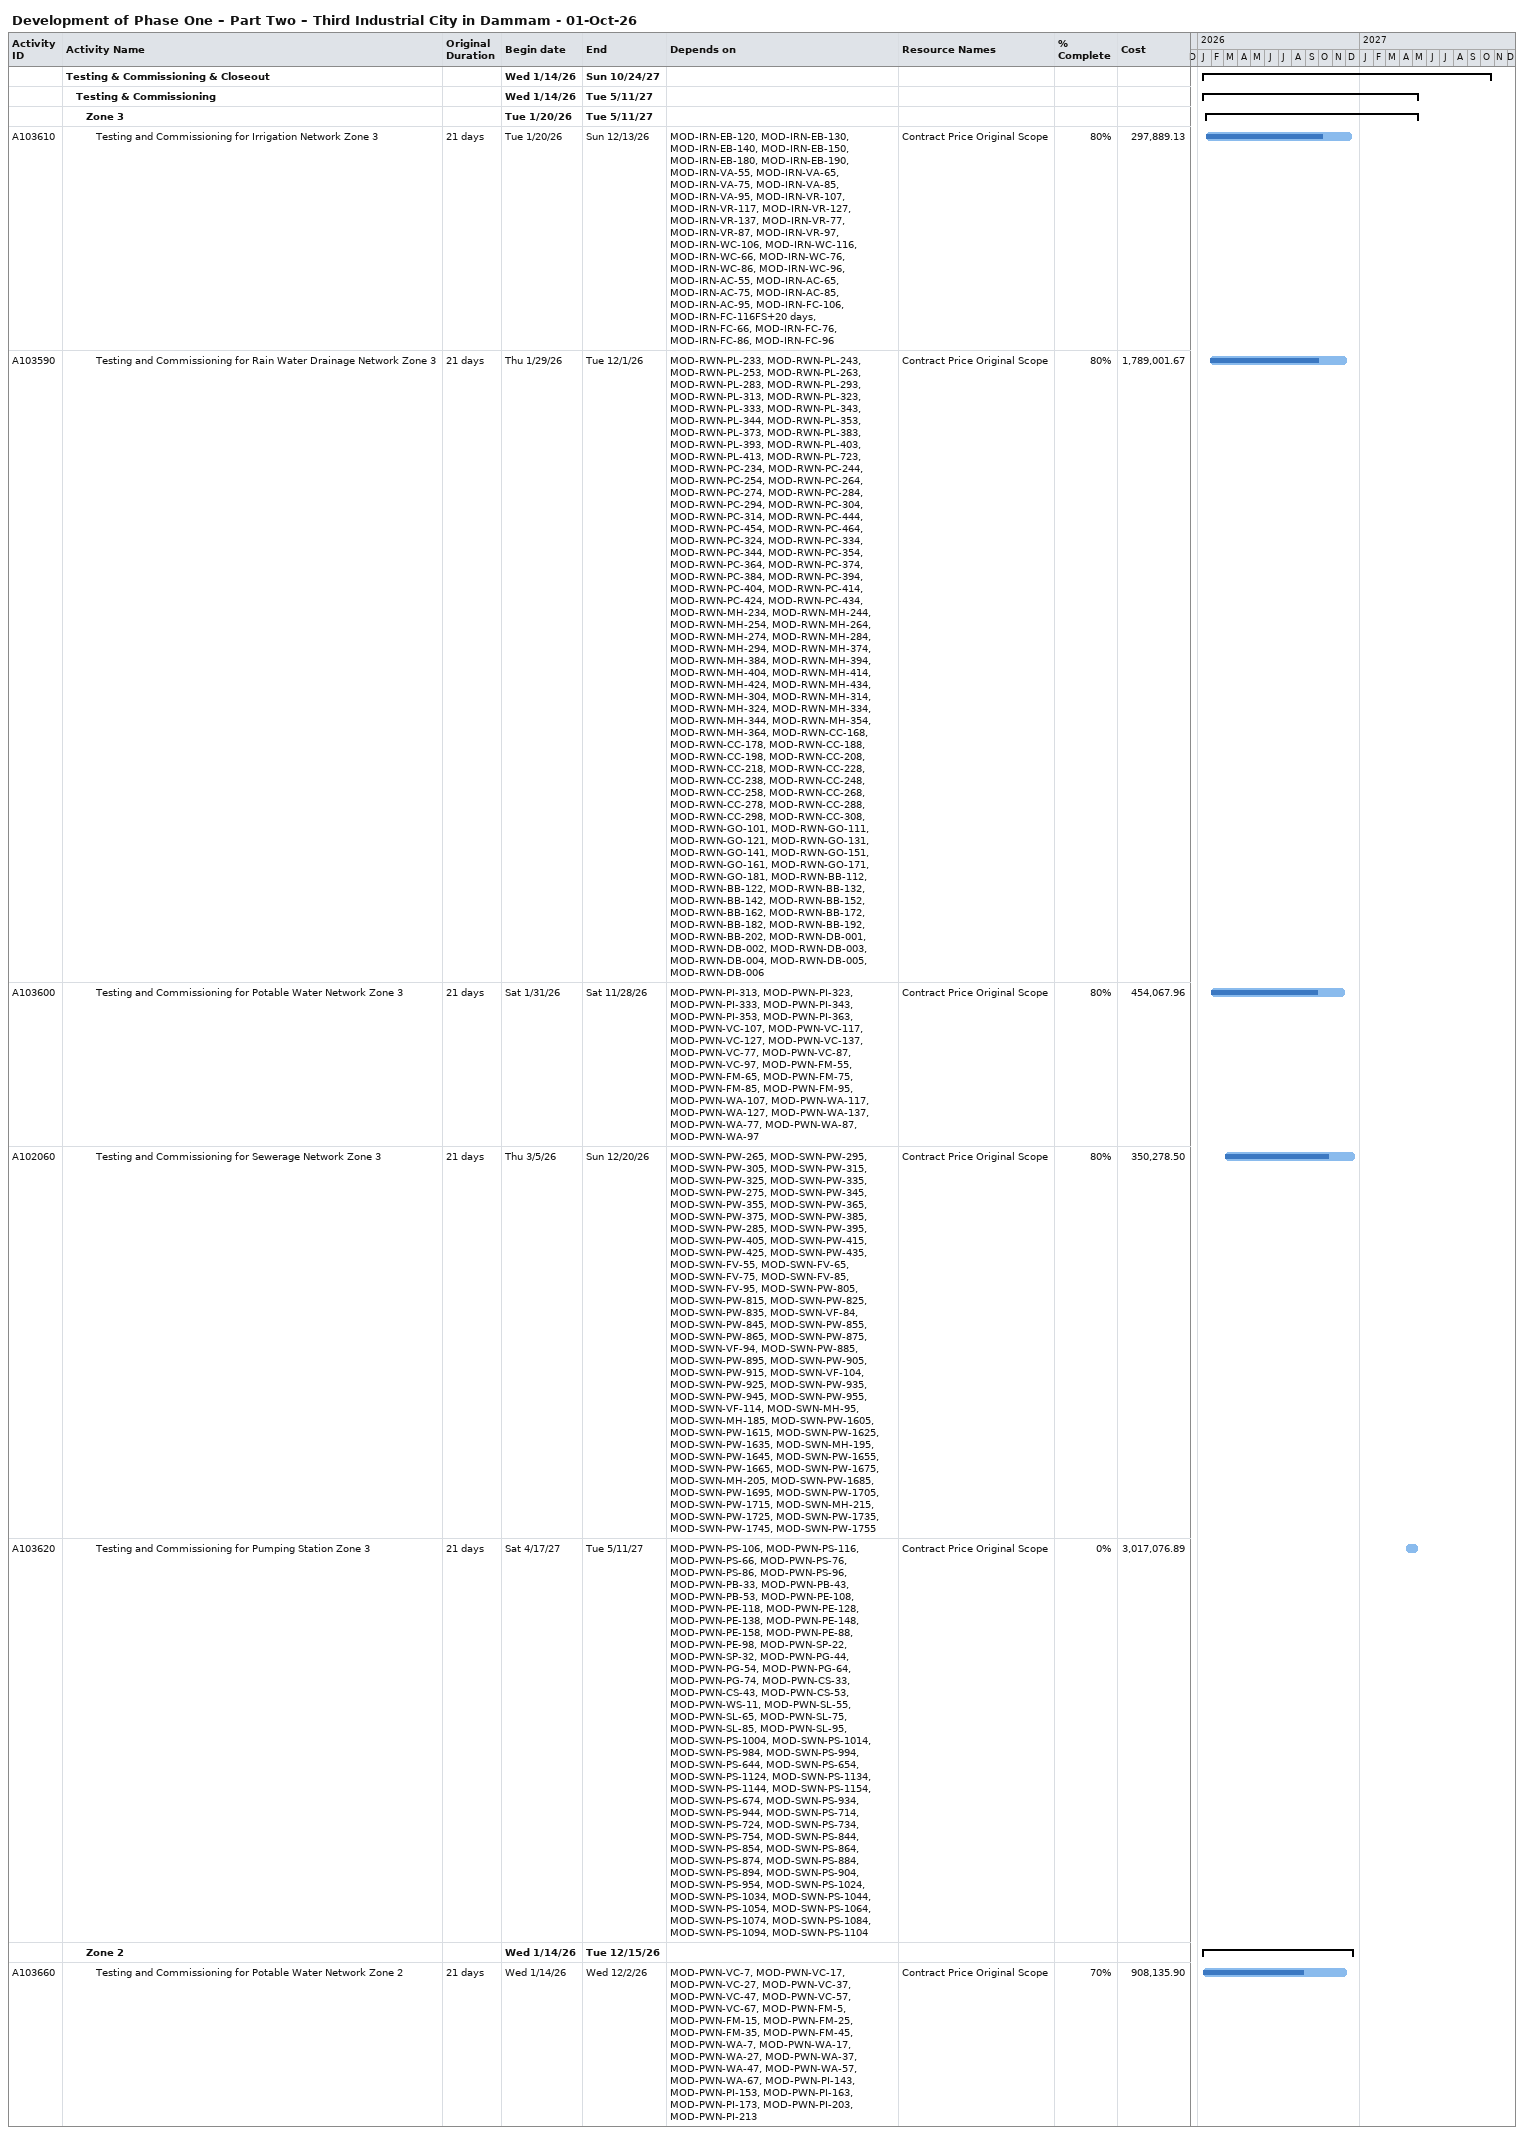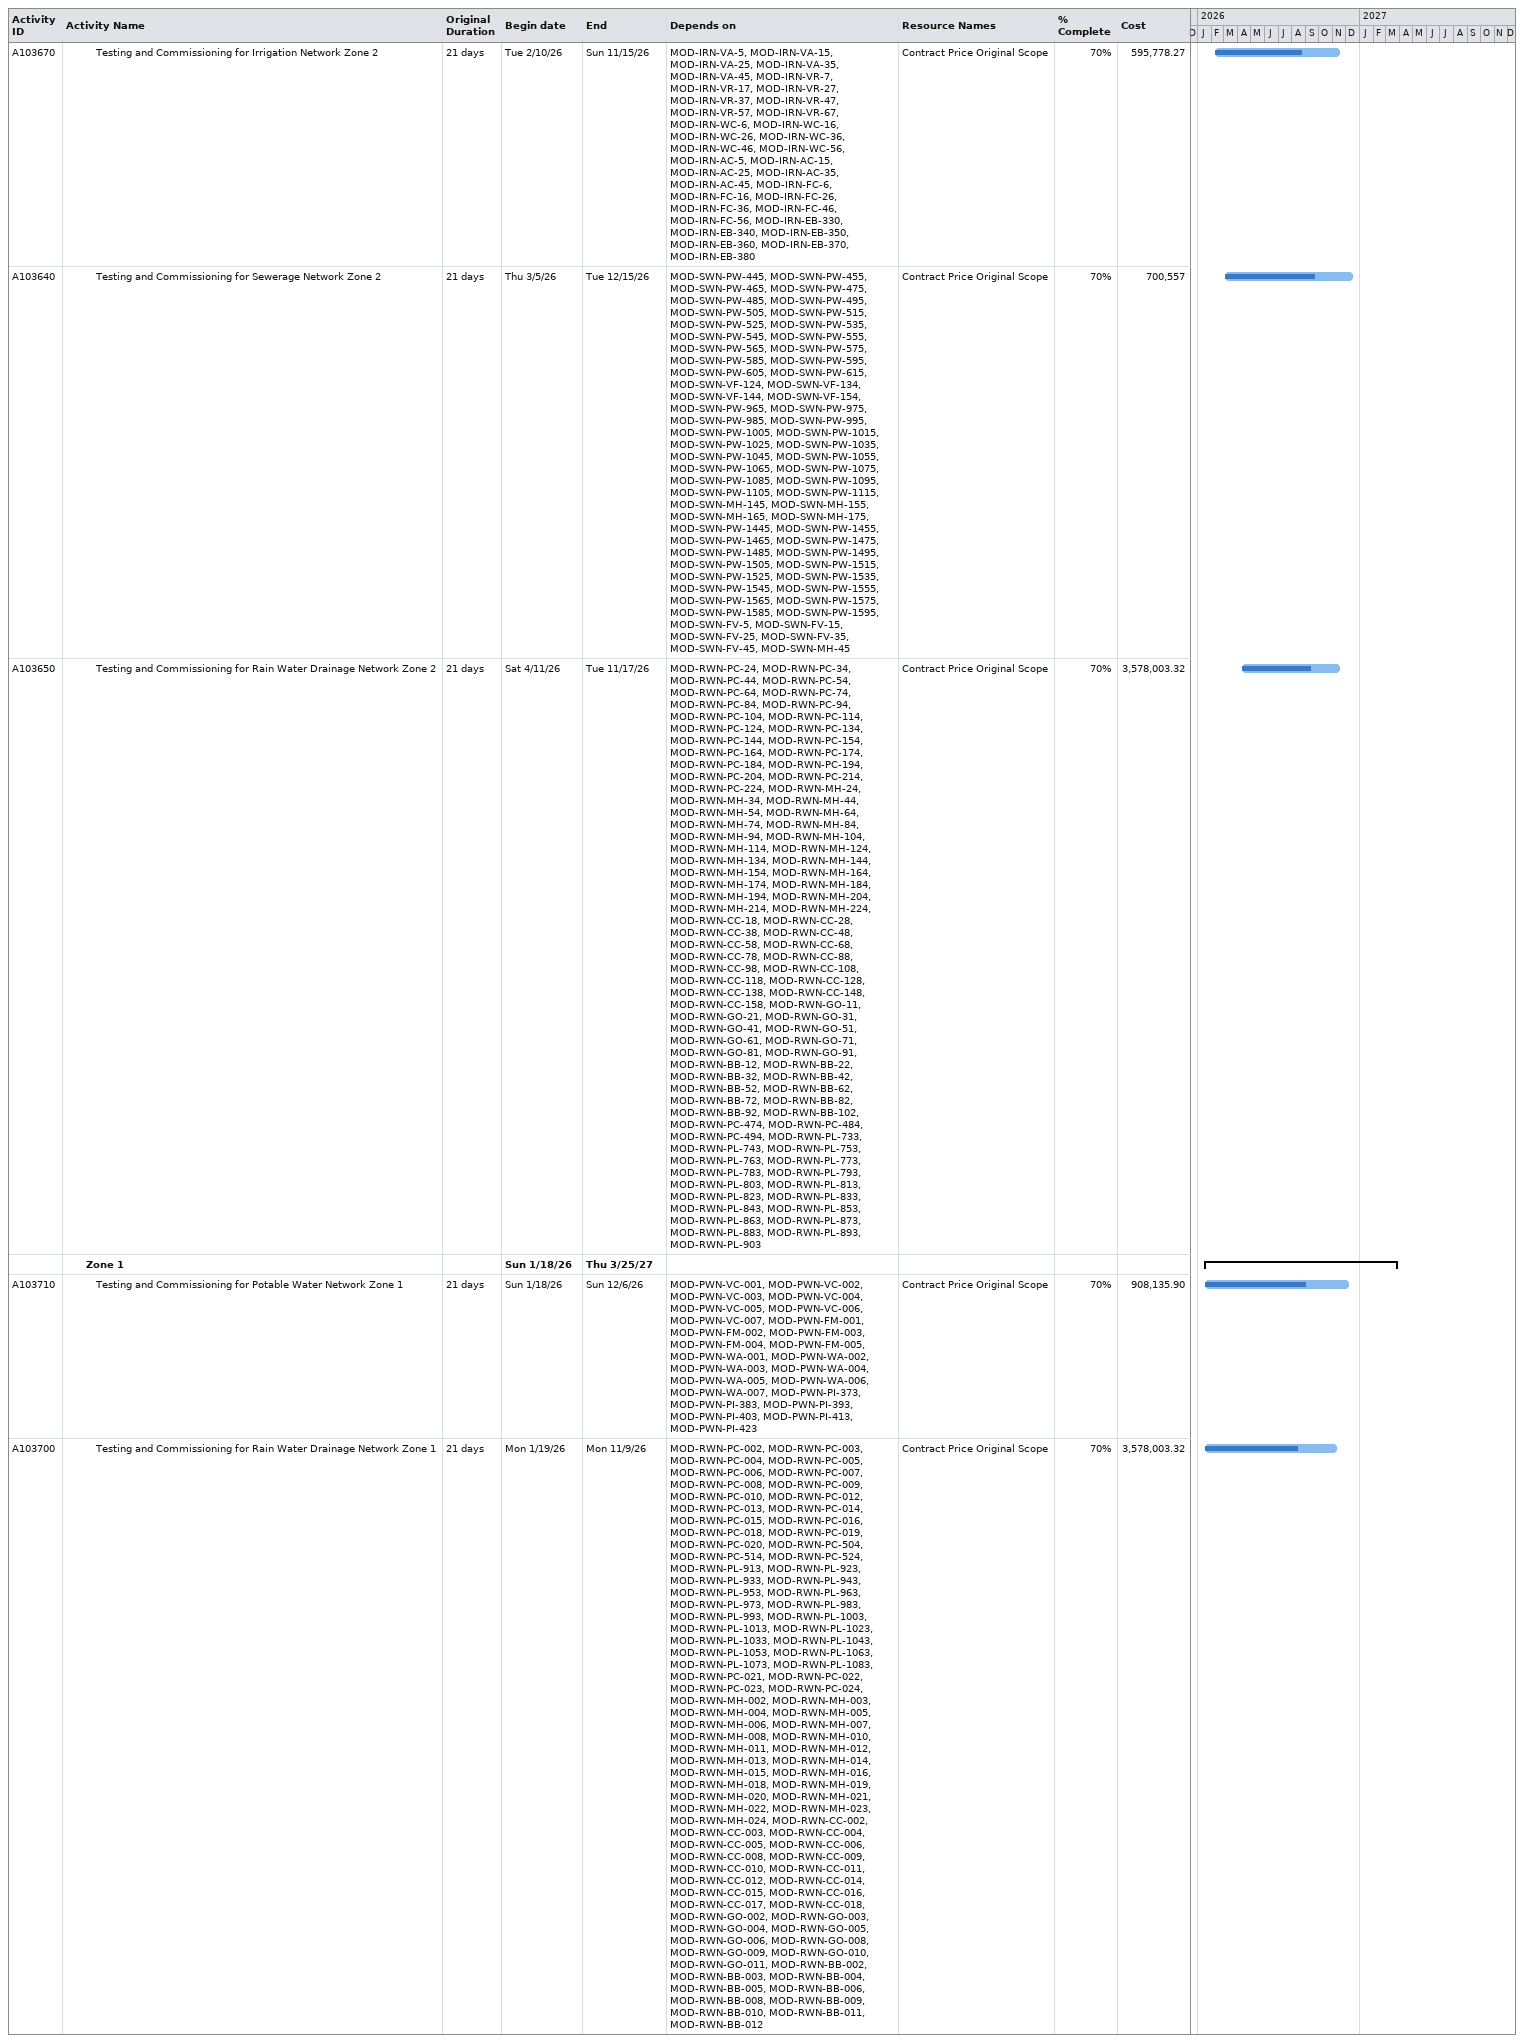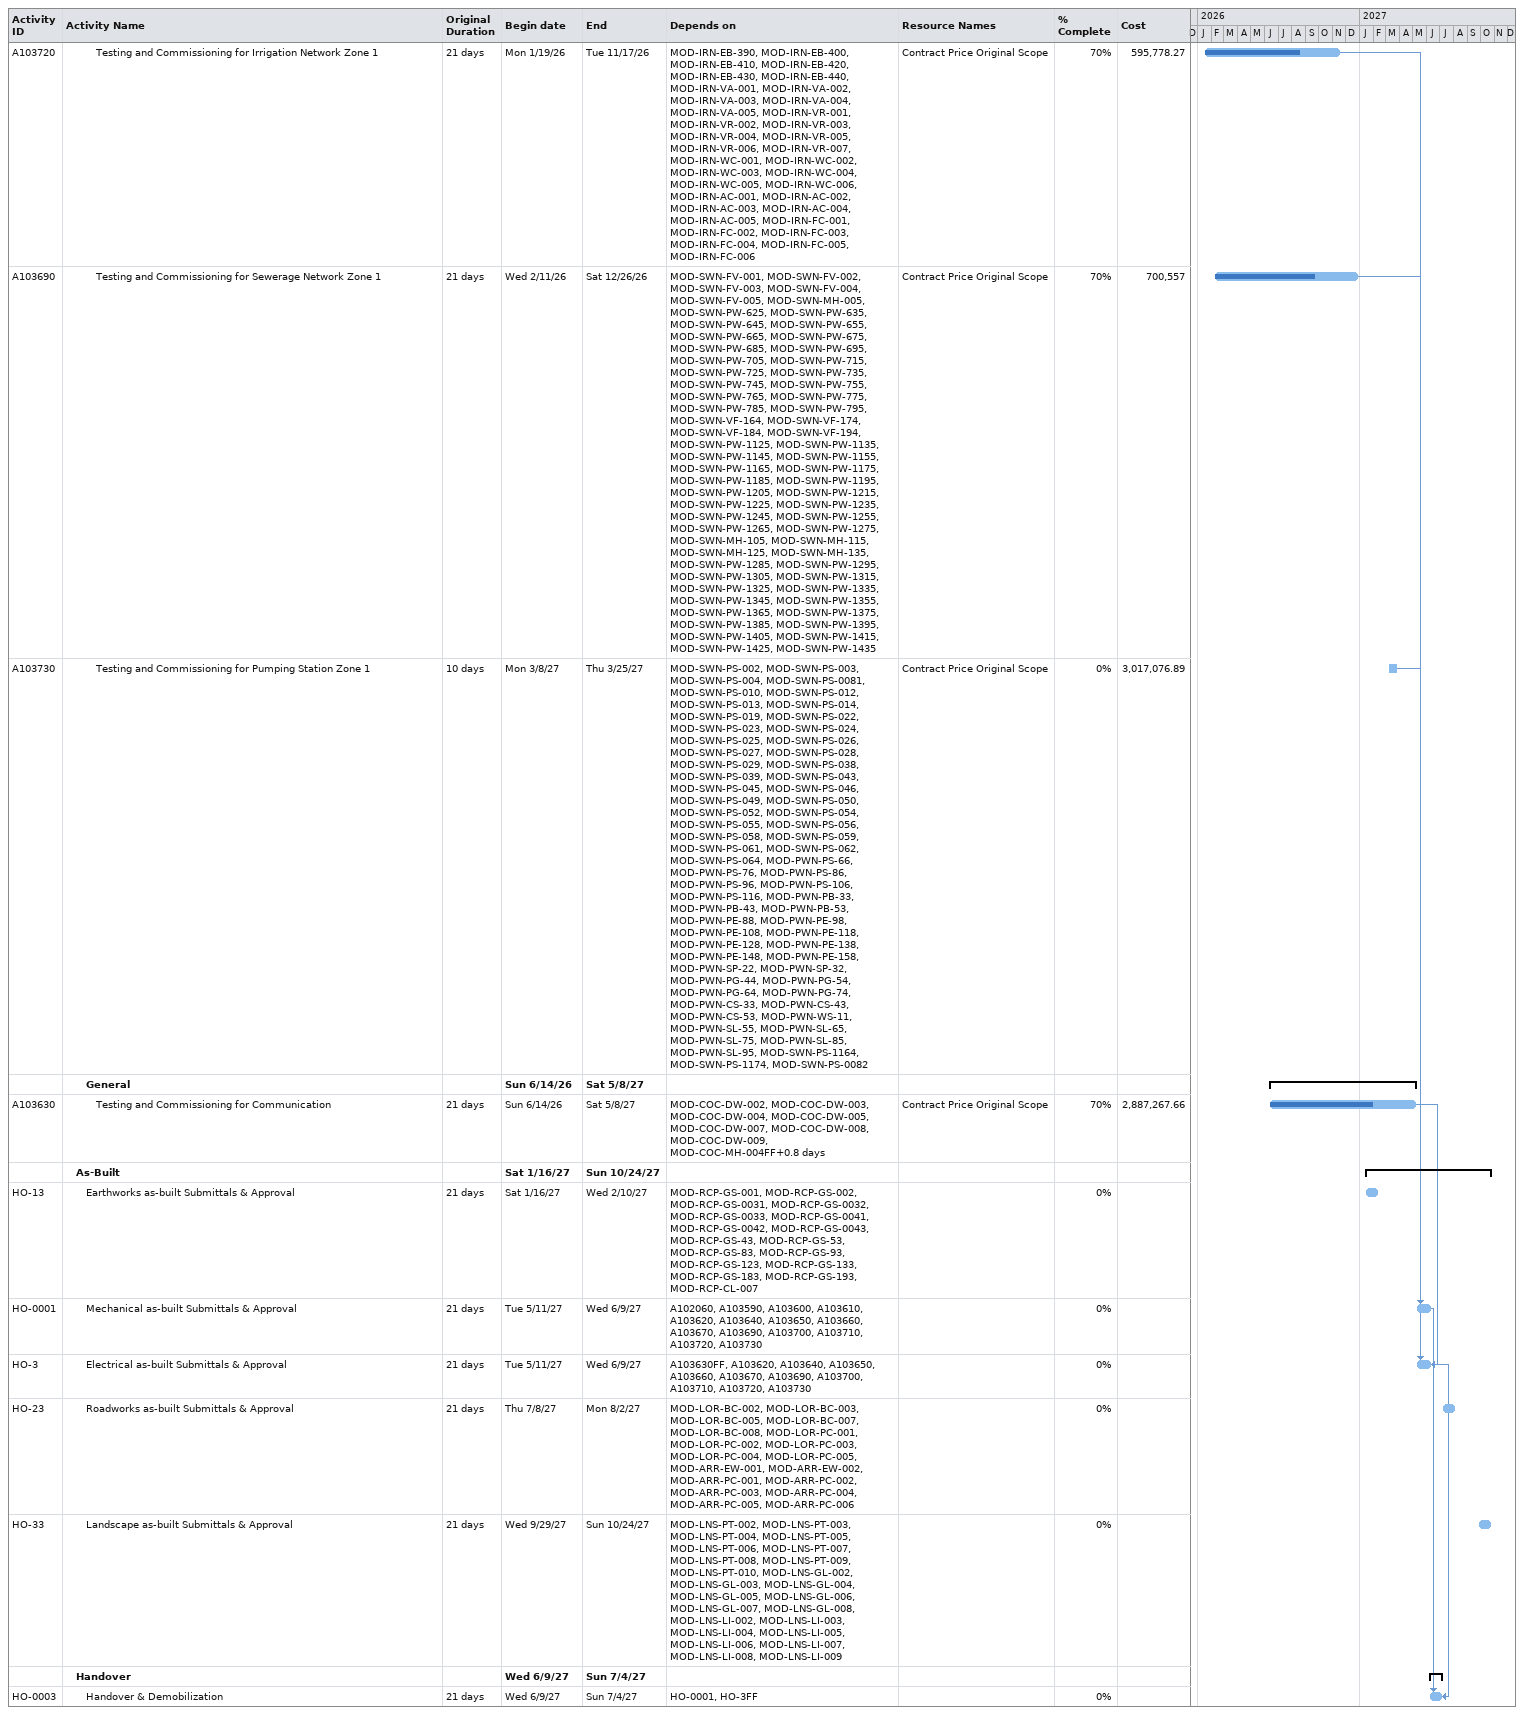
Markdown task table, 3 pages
Development of Phase One – Part Two – Third Industrial City in Dammam - 01-Oct-26

| ID | Level | Task | Original duration | Start | Finish | Predecessors | Resources | % complete | Cost |
|---|---|---|---|---|---|---|---|---|---|
|  | 1 | **Testing & Commissioning & Closeout** |  | 2026-01-14 | 2027-10-24 |  |  |  |  |
|  | 2 | **Testing & Commissioning** |  | 2026-01-14 | 2027-05-11 |  |  |  |  |
|  | 3 | **Zone 3** |  | 2026-01-20 | 2027-05-11 |  |  |  |  |
| A103610 | 4 | Testing and Commissioning for Irrigation Network Zone 3 | 21d | 2026-01-20 | 2026-12-13 | MOD-IRN-EB-120, MOD-IRN-EB-130, MOD-IRN-EB-140, MOD-IRN-EB-150, MOD-IRN-EB-180, MOD-IRN-EB-190, MOD-IRN-VA-55, MOD-IRN-VA-65, MOD-IRN-VA-75, MOD-IRN-VA-85, MOD-IRN-VA-95, MOD-IRN-VR-107, MOD-IRN-VR-117, MOD-IRN-VR-127, MOD-IRN-VR-137, MOD-IRN-VR-77, MOD-IRN-VR-87, MOD-IRN-VR-97, MOD-IRN-WC-106, MOD-IRN-WC-116, MOD-IRN-WC-66, MOD-IRN-WC-76, MOD-IRN-WC-86, MOD-IRN-WC-96, MOD-IRN-AC-55, MOD-IRN-AC-65, MOD-IRN-AC-75, MOD-IRN-AC-85, MOD-IRN-AC-95, MOD-IRN-FC-106, MOD-IRN-FC-116FS+20d, MOD-IRN-FC-66, MOD-IRN-FC-76, MOD-IRN-FC-86, MOD-IRN-FC-96 | Contract Price Original Scope | 80 | 297889.13 |
| A103590 | 4 | Testing and Commissioning for Rain Water Drainage Network Zone 3 | 21d | 2026-01-29 | 2026-12-01 | MOD-RWN-PL-233, MOD-RWN-PL-243, MOD-RWN-PL-253, MOD-RWN-PL-263, MOD-RWN-PL-283, MOD-RWN-PL-293, MOD-RWN-PL-313, MOD-RWN-PL-323, MOD-RWN-PL-333, MOD-RWN-PL-343, MOD-RWN-PL-344, MOD-RWN-PL-353, MOD-RWN-PL-373, MOD-RWN-PL-383, MOD-RWN-PL-393, MOD-RWN-PL-403, MOD-RWN-PL-413, MOD-RWN-PL-723, MOD-RWN-PC-234, MOD-RWN-PC-244, MOD-RWN-PC-254, MOD-RWN-PC-264, MOD-RWN-PC-274, MOD-RWN-PC-284, MOD-RWN-PC-294, MOD-RWN-PC-304, MOD-RWN-PC-314, MOD-RWN-PC-444, MOD-RWN-PC-454, MOD-RWN-PC-464, MOD-RWN-PC-324, MOD-RWN-PC-334, MOD-RWN-PC-344, MOD-RWN-PC-354, MOD-RWN-PC-364, MOD-RWN-PC-374, MOD-RWN-PC-384, MOD-RWN-PC-394, MOD-RWN-PC-404, MOD-RWN-PC-414, MOD-RWN-PC-424, MOD-RWN-PC-434, MOD-RWN-MH-234, MOD-RWN-MH-244, MOD-RWN-MH-254, MOD-RWN-MH-264, MOD-RWN-MH-274, MOD-RWN-MH-284, MOD-RWN-MH-294, MOD-RWN-MH-374, MOD-RWN-MH-384, MOD-RWN-MH-394, MOD-RWN-MH-404, MOD-RWN-MH-414, MOD-RWN-MH-424, MOD-RWN-MH-434, MOD-RWN-MH-304, MOD-RWN-MH-314, MOD-RWN-MH-324, MOD-RWN-MH-334, MOD-RWN-MH-344, MOD-RWN-MH-354, MOD-RWN-MH-364, MOD-RWN-CC-168, MOD-RWN-CC-178, MOD-RWN-CC-188, MOD-RWN-CC-198, MOD-RWN-CC-208, MOD-RWN-CC-218, MOD-RWN-CC-228, MOD-RWN-CC-238, MOD-RWN-CC-248, MOD-RWN-CC-258, MOD-RWN-CC-268, MOD-RWN-CC-278, MOD-RWN-CC-288, MOD-RWN-CC-298, MOD-RWN-CC-308, MOD-RWN-GO-101, MOD-RWN-GO-111, MOD-RWN-GO-121, MOD-RWN-GO-131, MOD-RWN-GO-141, MOD-RWN-GO-151, MOD-RWN-GO-161, MOD-RWN-GO-171, MOD-RWN-GO-181, MOD-RWN-BB-112, MOD-RWN-BB-122, MOD-RWN-BB-132, MOD-RWN-BB-142, MOD-RWN-BB-152, MOD-RWN-BB-162, MOD-RWN-BB-172, MOD-RWN-BB-182, MOD-RWN-BB-192, MOD-RWN-BB-202, MOD-RWN-DB-001, MOD-RWN-DB-002, MOD-RWN-DB-003, MOD-RWN-DB-004, MOD-RWN-DB-005, MOD-RWN-DB-006 | Contract Price Original Scope | 80 | 1789001.67 |
| A103600 | 4 | Testing and Commissioning for Potable Water Network Zone 3 | 21d | 2026-01-31 | 2026-11-28 | MOD-PWN-PI-313, MOD-PWN-PI-323, MOD-PWN-PI-333, MOD-PWN-PI-343, MOD-PWN-PI-353, MOD-PWN-PI-363, MOD-PWN-VC-107, MOD-PWN-VC-117, MOD-PWN-VC-127, MOD-PWN-VC-137, MOD-PWN-VC-77, MOD-PWN-VC-87, MOD-PWN-VC-97, MOD-PWN-FM-55, MOD-PWN-FM-65, MOD-PWN-FM-75, MOD-PWN-FM-85, MOD-PWN-FM-95, MOD-PWN-WA-107, MOD-PWN-WA-117, MOD-PWN-WA-127, MOD-PWN-WA-137, MOD-PWN-WA-77, MOD-PWN-WA-87, MOD-PWN-WA-97 | Contract Price Original Scope | 80 | 454067.96 |
| A102060 | 4 | Testing and Commissioning for Sewerage Network Zone 3 | 21d | 2026-03-05 | 2026-12-20 | MOD-SWN-PW-265, MOD-SWN-PW-295, MOD-SWN-PW-305, MOD-SWN-PW-315, MOD-SWN-PW-325, MOD-SWN-PW-335, MOD-SWN-PW-275, MOD-SWN-PW-345, MOD-SWN-PW-355, MOD-SWN-PW-365, MOD-SWN-PW-375, MOD-SWN-PW-385, MOD-SWN-PW-285, MOD-SWN-PW-395, MOD-SWN-PW-405, MOD-SWN-PW-415, MOD-SWN-PW-425, MOD-SWN-PW-435, MOD-SWN-FV-55, MOD-SWN-FV-65, MOD-SWN-FV-75, MOD-SWN-FV-85, MOD-SWN-FV-95, MOD-SWN-PW-805, MOD-SWN-PW-815, MOD-SWN-PW-825, MOD-SWN-PW-835, MOD-SWN-VF-84, MOD-SWN-PW-845, MOD-SWN-PW-855, MOD-SWN-PW-865, MOD-SWN-PW-875, MOD-SWN-VF-94, MOD-SWN-PW-885, MOD-SWN-PW-895, MOD-SWN-PW-905, MOD-SWN-PW-915, MOD-SWN-VF-104, MOD-SWN-PW-925, MOD-SWN-PW-935, MOD-SWN-PW-945, MOD-SWN-PW-955, MOD-SWN-VF-114, MOD-SWN-MH-95, MOD-SWN-MH-185, MOD-SWN-PW-1605, MOD-SWN-PW-1615, MOD-SWN-PW-1625, MOD-SWN-PW-1635, MOD-SWN-MH-195, MOD-SWN-PW-1645, MOD-SWN-PW-1655, MOD-SWN-PW-1665, MOD-SWN-PW-1675, MOD-SWN-MH-205, MOD-SWN-PW-1685, MOD-SWN-PW-1695, MOD-SWN-PW-1705, MOD-SWN-PW-1715, MOD-SWN-MH-215, MOD-SWN-PW-1725, MOD-SWN-PW-1735, MOD-SWN-PW-1745, MOD-SWN-PW-1755 | Contract Price Original Scope | 80 | 350278.50 |
| A103620 | 4 | Testing and Commissioning for Pumping Station Zone 3 | 21d | 2027-04-17 | 2027-05-11 | MOD-PWN-PS-106, MOD-PWN-PS-116, MOD-PWN-PS-66, MOD-PWN-PS-76, MOD-PWN-PS-86, MOD-PWN-PS-96, MOD-PWN-PB-33, MOD-PWN-PB-43, MOD-PWN-PB-53, MOD-PWN-PE-108, MOD-PWN-PE-118, MOD-PWN-PE-128, MOD-PWN-PE-138, MOD-PWN-PE-148, MOD-PWN-PE-158, MOD-PWN-PE-88, MOD-PWN-PE-98, MOD-PWN-SP-22, MOD-PWN-SP-32, MOD-PWN-PG-44, MOD-PWN-PG-54, MOD-PWN-PG-64, MOD-PWN-PG-74, MOD-PWN-CS-33, MOD-PWN-CS-43, MOD-PWN-CS-53, MOD-PWN-WS-11, MOD-PWN-SL-55, MOD-PWN-SL-65, MOD-PWN-SL-75, MOD-PWN-SL-85, MOD-PWN-SL-95, MOD-SWN-PS-1004, MOD-SWN-PS-1014, MOD-SWN-PS-984, MOD-SWN-PS-994, MOD-SWN-PS-644, MOD-SWN-PS-654, MOD-SWN-PS-1124, MOD-SWN-PS-1134, MOD-SWN-PS-1144, MOD-SWN-PS-1154, MOD-SWN-PS-674, MOD-SWN-PS-934, MOD-SWN-PS-944, MOD-SWN-PS-714, MOD-SWN-PS-724, MOD-SWN-PS-734, MOD-SWN-PS-754, MOD-SWN-PS-844, MOD-SWN-PS-854, MOD-SWN-PS-864, MOD-SWN-PS-874, MOD-SWN-PS-884, MOD-SWN-PS-894, MOD-SWN-PS-904, MOD-SWN-PS-954, MOD-SWN-PS-1024, MOD-SWN-PS-1034, MOD-SWN-PS-1044, MOD-SWN-PS-1054, MOD-SWN-PS-1064, MOD-SWN-PS-1074, MOD-SWN-PS-1084, MOD-SWN-PS-1094, MOD-SWN-PS-1104 | Contract Price Original Scope | 0 | 3017076.89 |
|  | 3 | **Zone 2** |  | 2026-01-14 | 2026-12-15 |  |  |  |  |
| A103660 | 4 | Testing and Commissioning for Potable Water Network Zone 2 | 21d | 2026-01-14 | 2026-12-02 | MOD-PWN-VC-7, MOD-PWN-VC-17, MOD-PWN-VC-27, MOD-PWN-VC-37, MOD-PWN-VC-47, MOD-PWN-VC-57, MOD-PWN-VC-67, MOD-PWN-FM-5, MOD-PWN-FM-15, MOD-PWN-FM-25, MOD-PWN-FM-35, MOD-PWN-FM-45, MOD-PWN-WA-7, MOD-PWN-WA-17, MOD-PWN-WA-27, MOD-PWN-WA-37, MOD-PWN-WA-47, MOD-PWN-WA-57, MOD-PWN-WA-67, MOD-PWN-PI-143, MOD-PWN-PI-153, MOD-PWN-PI-163, MOD-PWN-PI-173, MOD-PWN-PI-203, MOD-PWN-PI-213 | Contract Price Original Scope | 70 | 908135.90 |
| A103670 | 4 | Testing and Commissioning for Irrigation Network Zone 2 | 21d | 2026-02-10 | 2026-11-15 | MOD-IRN-VA-5, MOD-IRN-VA-15, MOD-IRN-VA-25, MOD-IRN-VA-35, MOD-IRN-VA-45, MOD-IRN-VR-7, MOD-IRN-VR-17, MOD-IRN-VR-27, MOD-IRN-VR-37, MOD-IRN-VR-47, MOD-IRN-VR-57, MOD-IRN-VR-67, MOD-IRN-WC-6, MOD-IRN-WC-16, MOD-IRN-WC-26, MOD-IRN-WC-36, MOD-IRN-WC-46, MOD-IRN-WC-56, MOD-IRN-AC-5, MOD-IRN-AC-15, MOD-IRN-AC-25, MOD-IRN-AC-35, MOD-IRN-AC-45, MOD-IRN-FC-6, MOD-IRN-FC-16, MOD-IRN-FC-26, MOD-IRN-FC-36, MOD-IRN-FC-46, MOD-IRN-FC-56, MOD-IRN-EB-330, MOD-IRN-EB-340, MOD-IRN-EB-350, MOD-IRN-EB-360, MOD-IRN-EB-370, MOD-IRN-EB-380 | Contract Price Original Scope | 70 | 595778.27 |
| A103640 | 4 | Testing and Commissioning for Sewerage Network Zone 2 | 21d | 2026-03-05 | 2026-12-15 | MOD-SWN-PW-445, MOD-SWN-PW-455, MOD-SWN-PW-465, MOD-SWN-PW-475, MOD-SWN-PW-485, MOD-SWN-PW-495, MOD-SWN-PW-505, MOD-SWN-PW-515, MOD-SWN-PW-525, MOD-SWN-PW-535, MOD-SWN-PW-545, MOD-SWN-PW-555, MOD-SWN-PW-565, MOD-SWN-PW-575, MOD-SWN-PW-585, MOD-SWN-PW-595, MOD-SWN-PW-605, MOD-SWN-PW-615, MOD-SWN-VF-124, MOD-SWN-VF-134, MOD-SWN-VF-144, MOD-SWN-VF-154, MOD-SWN-PW-965, MOD-SWN-PW-975, MOD-SWN-PW-985, MOD-SWN-PW-995, MOD-SWN-PW-1005, MOD-SWN-PW-1015, MOD-SWN-PW-1025, MOD-SWN-PW-1035, MOD-SWN-PW-1045, MOD-SWN-PW-1055, MOD-SWN-PW-1065, MOD-SWN-PW-1075, MOD-SWN-PW-1085, MOD-SWN-PW-1095, MOD-SWN-PW-1105, MOD-SWN-PW-1115, MOD-SWN-MH-145, MOD-SWN-MH-155, MOD-SWN-MH-165, MOD-SWN-MH-175, MOD-SWN-PW-1445, MOD-SWN-PW-1455, MOD-SWN-PW-1465, MOD-SWN-PW-1475, MOD-SWN-PW-1485, MOD-SWN-PW-1495, MOD-SWN-PW-1505, MOD-SWN-PW-1515, MOD-SWN-PW-1525, MOD-SWN-PW-1535, MOD-SWN-PW-1545, MOD-SWN-PW-1555, MOD-SWN-PW-1565, MOD-SWN-PW-1575, MOD-SWN-PW-1585, MOD-SWN-PW-1595, MOD-SWN-FV-5, MOD-SWN-FV-15, MOD-SWN-FV-25, MOD-SWN-FV-35, MOD-SWN-FV-45, MOD-SWN-MH-45 | Contract Price Original Scope | 70 | 700557 |
| A103650 | 4 | Testing and Commissioning for Rain Water Drainage Network Zone 2 | 21d | 2026-04-11 | 2026-11-17 | MOD-RWN-PC-24, MOD-RWN-PC-34, MOD-RWN-PC-44, MOD-RWN-PC-54, MOD-RWN-PC-64, MOD-RWN-PC-74, MOD-RWN-PC-84, MOD-RWN-PC-94, MOD-RWN-PC-104, MOD-RWN-PC-114, MOD-RWN-PC-124, MOD-RWN-PC-134, MOD-RWN-PC-144, MOD-RWN-PC-154, MOD-RWN-PC-164, MOD-RWN-PC-174, MOD-RWN-PC-184, MOD-RWN-PC-194, MOD-RWN-PC-204, MOD-RWN-PC-214, MOD-RWN-PC-224, MOD-RWN-MH-24, MOD-RWN-MH-34, MOD-RWN-MH-44, MOD-RWN-MH-54, MOD-RWN-MH-64, MOD-RWN-MH-74, MOD-RWN-MH-84, MOD-RWN-MH-94, MOD-RWN-MH-104, MOD-RWN-MH-114, MOD-RWN-MH-124, MOD-RWN-MH-134, MOD-RWN-MH-144, MOD-RWN-MH-154, MOD-RWN-MH-164, MOD-RWN-MH-174, MOD-RWN-MH-184, MOD-RWN-MH-194, MOD-RWN-MH-204, MOD-RWN-MH-214, MOD-RWN-MH-224, MOD-RWN-CC-18, MOD-RWN-CC-28, MOD-RWN-CC-38, MOD-RWN-CC-48, MOD-RWN-CC-58, MOD-RWN-CC-68, MOD-RWN-CC-78, MOD-RWN-CC-88, MOD-RWN-CC-98, MOD-RWN-CC-108, MOD-RWN-CC-118, MOD-RWN-CC-128, MOD-RWN-CC-138, MOD-RWN-CC-148, MOD-RWN-CC-158, MOD-RWN-GO-11, MOD-RWN-GO-21, MOD-RWN-GO-31, MOD-RWN-GO-41, MOD-RWN-GO-51, MOD-RWN-GO-61, MOD-RWN-GO-71, MOD-RWN-GO-81, MOD-RWN-GO-91, MOD-RWN-BB-12, MOD-RWN-BB-22, MOD-RWN-BB-32, MOD-RWN-BB-42, MOD-RWN-BB-52, MOD-RWN-BB-62, MOD-RWN-BB-72, MOD-RWN-BB-82, MOD-RWN-BB-92, MOD-RWN-BB-102, MOD-RWN-PC-474, MOD-RWN-PC-484, MOD-RWN-PC-494, MOD-RWN-PL-733, MOD-RWN-PL-743, MOD-RWN-PL-753, MOD-RWN-PL-763, MOD-RWN-PL-773, MOD-RWN-PL-783, MOD-RWN-PL-793, MOD-RWN-PL-803, MOD-RWN-PL-813, MOD-RWN-PL-823, MOD-RWN-PL-833, MOD-RWN-PL-843, MOD-RWN-PL-853, MOD-RWN-PL-863, MOD-RWN-PL-873, MOD-RWN-PL-883, MOD-RWN-PL-893, MOD-RWN-PL-903 | Contract Price Original Scope | 70 | 3578003.32 |
|  | 3 | **Zone 1** |  | 2026-01-18 | 2027-03-25 |  |  |  |  |
| A103710 | 4 | Testing and Commissioning for Potable Water Network Zone 1 | 21d | 2026-01-18 | 2026-12-06 | MOD-PWN-VC-001, MOD-PWN-VC-002, MOD-PWN-VC-003, MOD-PWN-VC-004, MOD-PWN-VC-005, MOD-PWN-VC-006, MOD-PWN-VC-007, MOD-PWN-FM-001, MOD-PWN-FM-002, MOD-PWN-FM-003, MOD-PWN-FM-004, MOD-PWN-FM-005, MOD-PWN-WA-001, MOD-PWN-WA-002, MOD-PWN-WA-003, MOD-PWN-WA-004, MOD-PWN-WA-005, MOD-PWN-WA-006, MOD-PWN-WA-007, MOD-PWN-PI-373, MOD-PWN-PI-383, MOD-PWN-PI-393, MOD-PWN-PI-403, MOD-PWN-PI-413, MOD-PWN-PI-423 | Contract Price Original Scope | 70 | 908135.90 |
| A103700 | 4 | Testing and Commissioning for Rain Water Drainage Network Zone 1 | 21d | 2026-01-19 | 2026-11-09 | MOD-RWN-PC-002, MOD-RWN-PC-003, MOD-RWN-PC-004, MOD-RWN-PC-005, MOD-RWN-PC-006, MOD-RWN-PC-007, MOD-RWN-PC-008, MOD-RWN-PC-009, MOD-RWN-PC-010, MOD-RWN-PC-012, MOD-RWN-PC-013, MOD-RWN-PC-014, MOD-RWN-PC-015, MOD-RWN-PC-016, MOD-RWN-PC-018, MOD-RWN-PC-019, MOD-RWN-PC-020, MOD-RWN-PC-504, MOD-RWN-PC-514, MOD-RWN-PC-524, MOD-RWN-PL-913, MOD-RWN-PL-923, MOD-RWN-PL-933, MOD-RWN-PL-943, MOD-RWN-PL-953, MOD-RWN-PL-963, MOD-RWN-PL-973, MOD-RWN-PL-983, MOD-RWN-PL-993, MOD-RWN-PL-1003, MOD-RWN-PL-1013, MOD-RWN-PL-1023, MOD-RWN-PL-1033, MOD-RWN-PL-1043, MOD-RWN-PL-1053, MOD-RWN-PL-1063, MOD-RWN-PL-1073, MOD-RWN-PL-1083, MOD-RWN-PC-021, MOD-RWN-PC-022, MOD-RWN-PC-023, MOD-RWN-PC-024, MOD-RWN-MH-002, MOD-RWN-MH-003, MOD-RWN-MH-004, MOD-RWN-MH-005, MOD-RWN-MH-006, MOD-RWN-MH-007, MOD-RWN-MH-008, MOD-RWN-MH-010, MOD-RWN-MH-011, MOD-RWN-MH-012, MOD-RWN-MH-013, MOD-RWN-MH-014, MOD-RWN-MH-015, MOD-RWN-MH-016, MOD-RWN-MH-018, MOD-RWN-MH-019, MOD-RWN-MH-020, MOD-RWN-MH-021, MOD-RWN-MH-022, MOD-RWN-MH-023, MOD-RWN-MH-024, MOD-RWN-CC-002, MOD-RWN-CC-003, MOD-RWN-CC-004, MOD-RWN-CC-005, MOD-RWN-CC-006, MOD-RWN-CC-008, MOD-RWN-CC-009, MOD-RWN-CC-010, MOD-RWN-CC-011, MOD-RWN-CC-012, MOD-RWN-CC-014, MOD-RWN-CC-015, MOD-RWN-CC-016, MOD-RWN-CC-017, MOD-RWN-CC-018, MOD-RWN-GO-002, MOD-RWN-GO-003, MOD-RWN-GO-004, MOD-RWN-GO-005, MOD-RWN-GO-006, MOD-RWN-GO-008, MOD-RWN-GO-009, MOD-RWN-GO-010, MOD-RWN-GO-011, MOD-RWN-BB-002, MOD-RWN-BB-003, MOD-RWN-BB-004, MOD-RWN-BB-005, MOD-RWN-BB-006, MOD-RWN-BB-008, MOD-RWN-BB-009, MOD-RWN-BB-010, MOD-RWN-BB-011, MOD-RWN-BB-012 | Contract Price Original Scope | 70 | 3578003.32 |
| A103720 | 4 | Testing and Commissioning for Irrigation Network Zone 1 | 21d | 2026-01-19 | 2026-11-17 | MOD-IRN-EB-390, MOD-IRN-EB-400, MOD-IRN-EB-410, MOD-IRN-EB-420, MOD-IRN-EB-430, MOD-IRN-EB-440, MOD-IRN-VA-001, MOD-IRN-VA-002, MOD-IRN-VA-003, MOD-IRN-VA-004, MOD-IRN-VA-005, MOD-IRN-VR-001, MOD-IRN-VR-002, MOD-IRN-VR-003, MOD-IRN-VR-004, MOD-IRN-VR-005, MOD-IRN-VR-006, MOD-IRN-VR-007, MOD-IRN-WC-001, MOD-IRN-WC-002, MOD-IRN-WC-003, MOD-IRN-WC-004, MOD-IRN-WC-005, MOD-IRN-WC-006, MOD-IRN-AC-001, MOD-IRN-AC-002, MOD-IRN-AC-003, MOD-IRN-AC-004, MOD-IRN-AC-005, MOD-IRN-FC-001, MOD-IRN-FC-002, MOD-IRN-FC-003, MOD-IRN-FC-004, MOD-IRN-FC-005, MOD-IRN-FC-006 | Contract Price Original Scope | 70 | 595778.27 |
| A103690 | 4 | Testing and Commissioning for Sewerage Network Zone 1 | 21d | 2026-02-11 | 2026-12-26 | MOD-SWN-FV-001, MOD-SWN-FV-002, MOD-SWN-FV-003, MOD-SWN-FV-004, MOD-SWN-FV-005, MOD-SWN-MH-005, MOD-SWN-PW-625, MOD-SWN-PW-635, MOD-SWN-PW-645, MOD-SWN-PW-655, MOD-SWN-PW-665, MOD-SWN-PW-675, MOD-SWN-PW-685, MOD-SWN-PW-695, MOD-SWN-PW-705, MOD-SWN-PW-715, MOD-SWN-PW-725, MOD-SWN-PW-735, MOD-SWN-PW-745, MOD-SWN-PW-755, MOD-SWN-PW-765, MOD-SWN-PW-775, MOD-SWN-PW-785, MOD-SWN-PW-795, MOD-SWN-VF-164, MOD-SWN-VF-174, MOD-SWN-VF-184, MOD-SWN-VF-194, MOD-SWN-PW-1125, MOD-SWN-PW-1135, MOD-SWN-PW-1145, MOD-SWN-PW-1155, MOD-SWN-PW-1165, MOD-SWN-PW-1175, MOD-SWN-PW-1185, MOD-SWN-PW-1195, MOD-SWN-PW-1205, MOD-SWN-PW-1215, MOD-SWN-PW-1225, MOD-SWN-PW-1235, MOD-SWN-PW-1245, MOD-SWN-PW-1255, MOD-SWN-PW-1265, MOD-SWN-PW-1275, MOD-SWN-MH-105, MOD-SWN-MH-115, MOD-SWN-MH-125, MOD-SWN-MH-135, MOD-SWN-PW-1285, MOD-SWN-PW-1295, MOD-SWN-PW-1305, MOD-SWN-PW-1315, MOD-SWN-PW-1325, MOD-SWN-PW-1335, MOD-SWN-PW-1345, MOD-SWN-PW-1355, MOD-SWN-PW-1365, MOD-SWN-PW-1375, MOD-SWN-PW-1385, MOD-SWN-PW-1395, MOD-SWN-PW-1405, MOD-SWN-PW-1415, MOD-SWN-PW-1425, MOD-SWN-PW-1435 | Contract Price Original Scope | 70 | 700557 |
| A103730 | 4 | Testing and Commissioning for Pumping Station Zone 1 | 10d | 2027-03-08 | 2027-03-25 | MOD-SWN-PS-002, MOD-SWN-PS-003, MOD-SWN-PS-004, MOD-SWN-PS-0081, MOD-SWN-PS-010, MOD-SWN-PS-012, MOD-SWN-PS-013, MOD-SWN-PS-014, MOD-SWN-PS-019, MOD-SWN-PS-022, MOD-SWN-PS-023, MOD-SWN-PS-024, MOD-SWN-PS-025, MOD-SWN-PS-026, MOD-SWN-PS-027, MOD-SWN-PS-028, MOD-SWN-PS-029, MOD-SWN-PS-038, MOD-SWN-PS-039, MOD-SWN-PS-043, MOD-SWN-PS-045, MOD-SWN-PS-046, MOD-SWN-PS-049, MOD-SWN-PS-050, MOD-SWN-PS-052, MOD-SWN-PS-054, MOD-SWN-PS-055, MOD-SWN-PS-056, MOD-SWN-PS-058, MOD-SWN-PS-059, MOD-SWN-PS-061, MOD-SWN-PS-062, MOD-SWN-PS-064, MOD-PWN-PS-66, MOD-PWN-PS-76, MOD-PWN-PS-86, MOD-PWN-PS-96, MOD-PWN-PS-106, MOD-PWN-PS-116, MOD-PWN-PB-33, MOD-PWN-PB-43, MOD-PWN-PB-53, MOD-PWN-PE-88, MOD-PWN-PE-98, MOD-PWN-PE-108, MOD-PWN-PE-118, MOD-PWN-PE-128, MOD-PWN-PE-138, MOD-PWN-PE-148, MOD-PWN-PE-158, MOD-PWN-SP-22, MOD-PWN-SP-32, MOD-PWN-PG-44, MOD-PWN-PG-54, MOD-PWN-PG-64, MOD-PWN-PG-74, MOD-PWN-CS-33, MOD-PWN-CS-43, MOD-PWN-CS-53, MOD-PWN-WS-11, MOD-PWN-SL-55, MOD-PWN-SL-65, MOD-PWN-SL-75, MOD-PWN-SL-85, MOD-PWN-SL-95, MOD-SWN-PS-1164, MOD-SWN-PS-1174, MOD-SWN-PS-0082 | Contract Price Original Scope | 0 | 3017076.89 |
|  | 3 | **General** |  | 2026-06-14 | 2027-05-08 |  |  |  |  |
| A103630 | 4 | Testing and Commissioning for Communication | 21d | 2026-06-14 | 2027-05-08 | MOD-COC-DW-002, MOD-COC-DW-003, MOD-COC-DW-004, MOD-COC-DW-005, MOD-COC-DW-007, MOD-COC-DW-008, MOD-COC-DW-009, MOD-COC-MH-004FF+0.8d | Contract Price Original Scope | 70 | 2887267.66 |
|  | 2 | **As-Built** |  | 2027-01-16 | 2027-10-24 |  |  |  |  |
| HO-13 | 3 | Earthworks as-built Submittals & Approval | 21d | 2027-01-16 | 2027-02-10 | MOD-RCP-GS-001, MOD-RCP-GS-002, MOD-RCP-GS-0031, MOD-RCP-GS-0032, MOD-RCP-GS-0033, MOD-RCP-GS-0041, MOD-RCP-GS-0042, MOD-RCP-GS-0043, MOD-RCP-GS-43, MOD-RCP-GS-53, MOD-RCP-GS-83, MOD-RCP-GS-93, MOD-RCP-GS-123, MOD-RCP-GS-133, MOD-RCP-GS-183, MOD-RCP-GS-193, MOD-RCP-CL-007 |  | 0 |  |
| HO-0001 | 3 | Mechanical as-built Submittals & Approval | 21d | 2027-05-11 | 2027-06-09 | A102060, A103590, A103600, A103610, A103620, A103640, A103650, A103660, A103670, A103690, A103700, A103710, A103720, A103730 |  | 0 |  |
| HO-3 | 3 | Electrical as-built Submittals & Approval | 21d | 2027-05-11 | 2027-06-09 | A103630FF, A103620, A103640, A103650, A103660, A103670, A103690, A103700, A103710, A103720, A103730 |  | 0 |  |
| HO-23 | 3 | Roadworks as-built Submittals & Approval | 21d | 2027-07-08 | 2027-08-02 | MOD-LOR-BC-002, MOD-LOR-BC-003, MOD-LOR-BC-005, MOD-LOR-BC-007, MOD-LOR-BC-008, MOD-LOR-PC-001, MOD-LOR-PC-002, MOD-LOR-PC-003, MOD-LOR-PC-004, MOD-LOR-PC-005, MOD-ARR-EW-001, MOD-ARR-EW-002, MOD-ARR-PC-001, MOD-ARR-PC-002, MOD-ARR-PC-003, MOD-ARR-PC-004, MOD-ARR-PC-005, MOD-ARR-PC-006 |  | 0 |  |
| HO-33 | 3 | Landscape as-built Submittals & Approval | 21d | 2027-09-29 | 2027-10-24 | MOD-LNS-PT-002, MOD-LNS-PT-003, MOD-LNS-PT-004, MOD-LNS-PT-005, MOD-LNS-PT-006, MOD-LNS-PT-007, MOD-LNS-PT-008, MOD-LNS-PT-009, MOD-LNS-PT-010, MOD-LNS-GL-002, MOD-LNS-GL-003, MOD-LNS-GL-004, MOD-LNS-GL-005, MOD-LNS-GL-006, MOD-LNS-GL-007, MOD-LNS-GL-008, MOD-LNS-LI-002, MOD-LNS-LI-003, MOD-LNS-LI-004, MOD-LNS-LI-005, MOD-LNS-LI-006, MOD-LNS-LI-007, MOD-LNS-LI-008, MOD-LNS-LI-009 |  | 0 |  |
|  | 2 | **Handover** |  | 2027-06-09 | 2027-07-04 |  |  |  |  |
| HO-0003 | 3 | Handover & Demobilization | 21d | 2027-06-09 | 2027-07-04 | HO-0001, HO-3FF |  | 0 |  |
